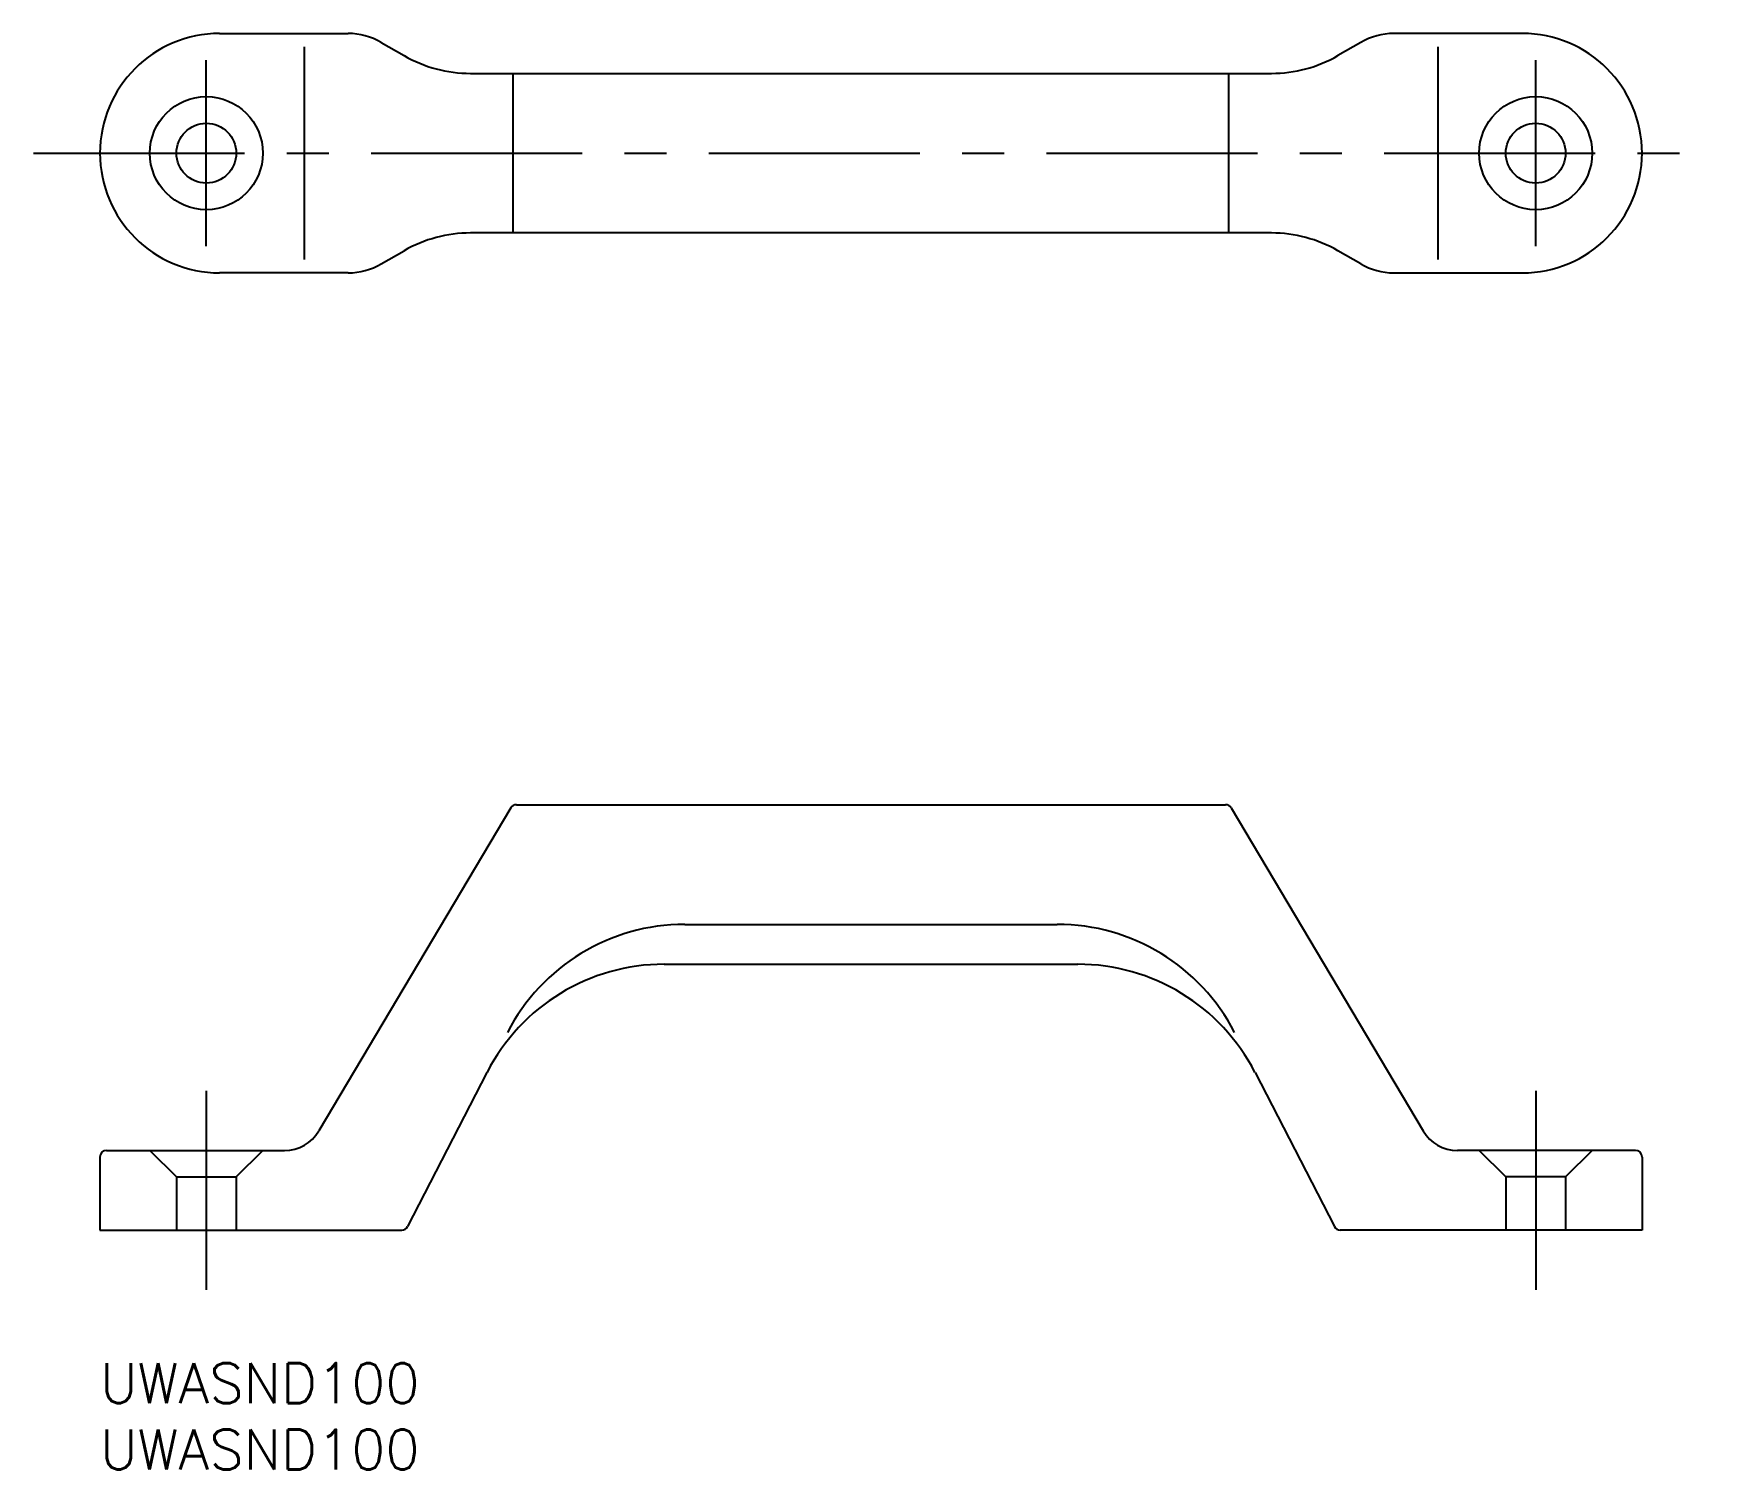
# Model space of a CAD drawing. Extents: x -5 to 121, y -8 to 100.
import ezdxf

# ---------------------------------------------------------------- set-up
doc = ezdxf.new("R2010")
doc.units = 0
doc.header["$LTSCALE"] = 0.5
doc.linetypes.add('CENTER', pattern=[50.8, 31.75, -6.35, 6.35, -6.35])
doc.linetypes.add('DASHED', pattern=[19.05, 12.7, -6.35])
for name, color, linetype in [('MSM_CENTER', 1, 'CENTER'), ('MSM_CONTINUOUS', 7, 'CONTINUOUS'), ('MSM_DASHED', 4, 'DASHED'), ('MSM_PART_NUMBER', 7, 'CONTINUOUS')]:
    doc.layers.add(name, color=color, linetype=linetype)
doc.styles.get("Standard").update_dxf_attribs({"font": 'txt.shx', "height": 3, "bigfont": 'bigfont.shx'})

# ---------------------------------------------------------------- blocks, each defined once
blk = doc.blocks.new('*U5')
at = {"layer": 'MSM_PART_NUMBER'}
blk.add_text('UWASND100', height=3, dxfattribs=at).set_placement((0, -3))
blk = doc.blocks.new('*U6')
at = {"layer": 'MSM_PART_NUMBER'}
blk.add_text('UWASND100', height=3, dxfattribs=at).set_placement((0, -8))

msp = doc.modelspace()

# ---------------------------------------------------------------- linework, layer by layer
at = {"layer": 'MSM_CENTER'}
for p, q in [((8, 84), (8, 98)), ((108, 84), (108, 98)), ((-5, 91), (121, 91)), ((8, 20.49), (8, 5.51)), ((108, 20.49), (108, 5.51))]:
    msp.add_line(p, q, dxfattribs=at)
at = {"layer": 'MSM_CONTINUOUS'}
for p, q in [((9, 100), (18.66, 100)), ((107, 100), (97.34, 100)), ((15.37, 99), (15.37, 83)), ((21.16, 99.33), (22.88, 98.34)), ((94.84, 99.33), (93.12, 98.34)), ((100.63, 99), (100.63, 83)), ((27.88, 97), (88.12, 97)), ((31.09, 85), (31.09, 97)), ((84.91, 85), (84.91, 97)), ((88.12, 85), (27.88, 85)), ((21.16, 82.67), (22.88, 83.66)), ((94.84, 82.67), (93.12, 83.66)), ((18.66, 82), (9, 82)), ((97.34, 82), (107, 82)), ((30.91, 41.76), (16.47, 17.47)), ((31.34, 42), (84.66, 42)), ((85.09, 41.76), (99.53, 17.47)), ((43.99, 33), (72.01, 33)), ((42.45, 30), (73.55, 30)), ((29.11, 21.87), (23.14, 10.27)), ((86.89, 21.87), (92.86, 10.27)), ((0, 15.5), (0, 10)), ((0.5, 16), (13.89, 16)), ((115.5, 16), (102.11, 16)), ((116, 15.5), (116, 10)), ((0, 10), (22.7, 10)), ((116, 10), (93.3, 10))]:
    msp.add_line(p, q, dxfattribs=at)
for centre, radius in [((8, 91), 4.25), ((108, 91), 4.25), ((8, 91), 2.25), ((108, 91), 2.25)]:
    msp.add_circle(centre, radius, dxfattribs=at)
for centre, radius, start, end in [((9, 91), 9, 90, 270), ((18.66, 95), 5, 60, 90), ((97.34, 95), 5, 90, 120), ((107, 91), 9, 270, 90), ((27.88, 107), 10, 240, 270), ((88.12, 107), 10, 270, 300), ((27.88, 75), 10, 90, 120), ((88.12, 75), 10, 60, 90), ((18.66, 87), 5, 270, 300), ((97.34, 87), 5, 240, 270), ((31.34, 41.5), 0.5, 90, 149.2645), ((84.66, 41.5), 0.5, 30.7355, 90), ((43.99, 18), 15, 90, 152.7447), ((72.01, 18), 15, 27.2553, 90), ((42.45, 15), 15, 90, 152.7447), ((73.55, 15), 15, 27.2553, 90), ((13.89, 19), 3, 270, 329.2645), ((102.11, 19), 3, 210.7355, 270), ((0.5, 15.5), 0.5, 90, 180), ((115.5, 15.5), 0.5, 0, 90), ((22.7, 10.5), 0.5, 270, 332.7447), ((93.3, 10.5), 0.5, 207.2553, 270)]:
    msp.add_arc(centre, radius, start, end, dxfattribs=at)
at = {"layer": 'MSM_DASHED'}
for p, q in [((3.75, 16), (5.75, 14)), ((10.25, 14), (12.25, 16)), ((105.75, 14), (103.75, 16)), ((112.25, 16), (110.25, 14)), ((5.75, 14), (10.25, 14)), ((5.75, 14), (5.75, 10)), ((10.25, 14), (10.25, 10)), ((105.75, 14), (105.75, 10)), ((110.25, 14), (105.75, 14)), ((110.25, 14), (110.25, 10))]:
    msp.add_line(p, q, dxfattribs=at)

# ---------------------------------------------------------------- block references
at = {"layer": 'MSM_CONTINUOUS'}
for name in ['*U5', '*U6']:
    msp.add_blockref(name, (0, 0), dxfattribs=at)

doc.saveas('drawing.dxf')
